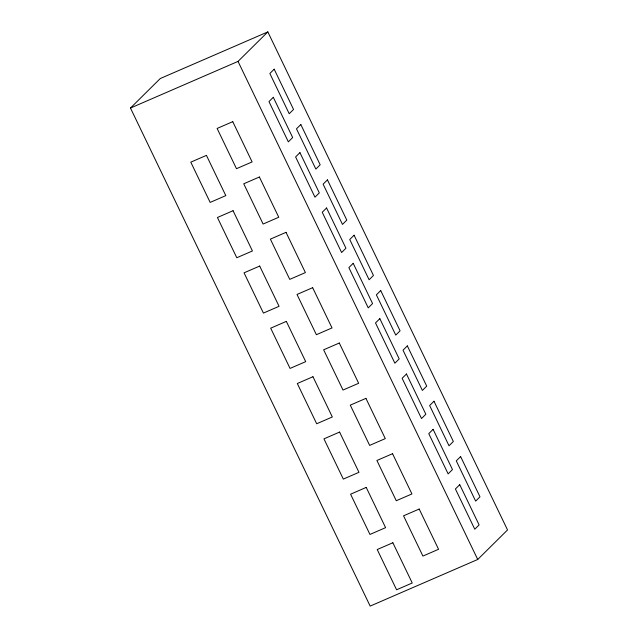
<?xml version="1.0" encoding="UTF-8"?>
<svg xmlns="http://www.w3.org/2000/svg" width="638" height="638" viewBox="0 0 638 638"><rect width="100%" height="100%" fill="white"/><g stroke="black" fill="none" stroke-linecap="round" stroke-linejoin="round"><path stroke-width="0.96" d="M130.471 108.045L160.274 78.53L267.832 31.9L507.529 529.955L477.726 559.47L370.168 606.1L130.471 108.045L238.03 61.407L267.832 31.9M238.03 61.407L477.726 559.47M274.18 69.191L269.85 73.49L289.213 113.731L293.552 109.441L274.18 69.191M273.303 97.303L268.973 101.594L288.336 141.835L292.675 137.545L273.303 97.303M300.817 124.538L296.479 128.828L315.85 169.07L320.18 164.779L300.817 124.538M299.94 152.642L295.601 156.932L314.973 197.182L319.311 192.883L299.94 152.642M327.446 179.876L323.115 184.167L342.478 224.416L346.817 220.118L327.446 179.876M326.568 207.98L322.238 212.271L341.609 252.52L345.94 248.222L326.568 207.98M354.082 235.215L349.744 239.505L369.115 279.755L373.453 275.457L354.082 235.215M353.205 263.319L348.866 267.609L368.238 307.859L372.576 303.568L353.205 263.319M380.711 290.553L376.38 294.844L395.751 335.094L400.082 330.803L380.711 290.553M379.841 318.657L375.503 322.948L394.874 363.197L399.205 358.907L379.841 318.657M407.347 345.892L403.009 350.182L422.38 390.432L426.718 386.142L407.347 345.892M406.47 373.996L402.139 378.286L421.503 418.536L425.841 414.245L406.47 373.996M433.984 401.23L429.645 405.521L449.016 445.771L453.347 441.48L433.984 401.23M433.106 429.334L428.768 433.633L448.139 473.875L452.478 469.584L433.106 429.334M460.612 456.569L456.282 460.867L475.645 501.109L479.983 496.819L460.612 456.569M459.735 484.673L455.404 488.971L474.776 529.213L479.106 524.922L459.735 484.673M232.758 121.667L217.111 128.445L236.483 168.695L252.122 161.916L232.758 121.667M206.433 155.377L190.786 162.156L210.157 202.406L225.804 195.619L206.433 155.377M259.387 177.005L243.74 183.792L263.111 224.034L278.758 217.255L259.387 177.005M233.061 210.715L217.422 217.494L236.786 257.744L252.433 250.957L233.061 210.715M286.023 232.344L270.376 239.13L289.748 279.372L305.395 272.593L286.023 232.344M259.698 266.054L244.051 272.833L263.422 313.083L279.069 306.304L259.698 266.054M312.652 287.682L297.013 294.469L316.376 334.711L332.023 327.932L312.652 287.682M286.334 321.392L270.687 328.179L290.051 368.421L305.698 361.642L286.334 321.392M339.288 343.021L323.641 349.807L343.013 390.057L358.66 383.271L339.288 343.021M312.963 376.731L297.316 383.518L316.687 423.76L332.334 416.981L312.963 376.731M365.925 398.367L350.278 405.146L369.649 445.396L385.288 438.609L365.925 398.367M339.599 432.07L323.952 438.856L343.324 479.098L358.963 472.319L339.599 432.07M392.553 453.706L376.906 460.484L396.278 500.734L411.925 493.948L392.553 453.706M366.228 487.408L350.581 494.195L369.952 534.445L385.599 527.658L366.228 487.408M419.19 509.044L403.543 515.823L422.914 556.073L438.561 549.286L419.19 509.044M392.864 542.755L377.217 549.533L396.589 589.783L412.236 582.996L392.864 542.755"/></g></svg>
